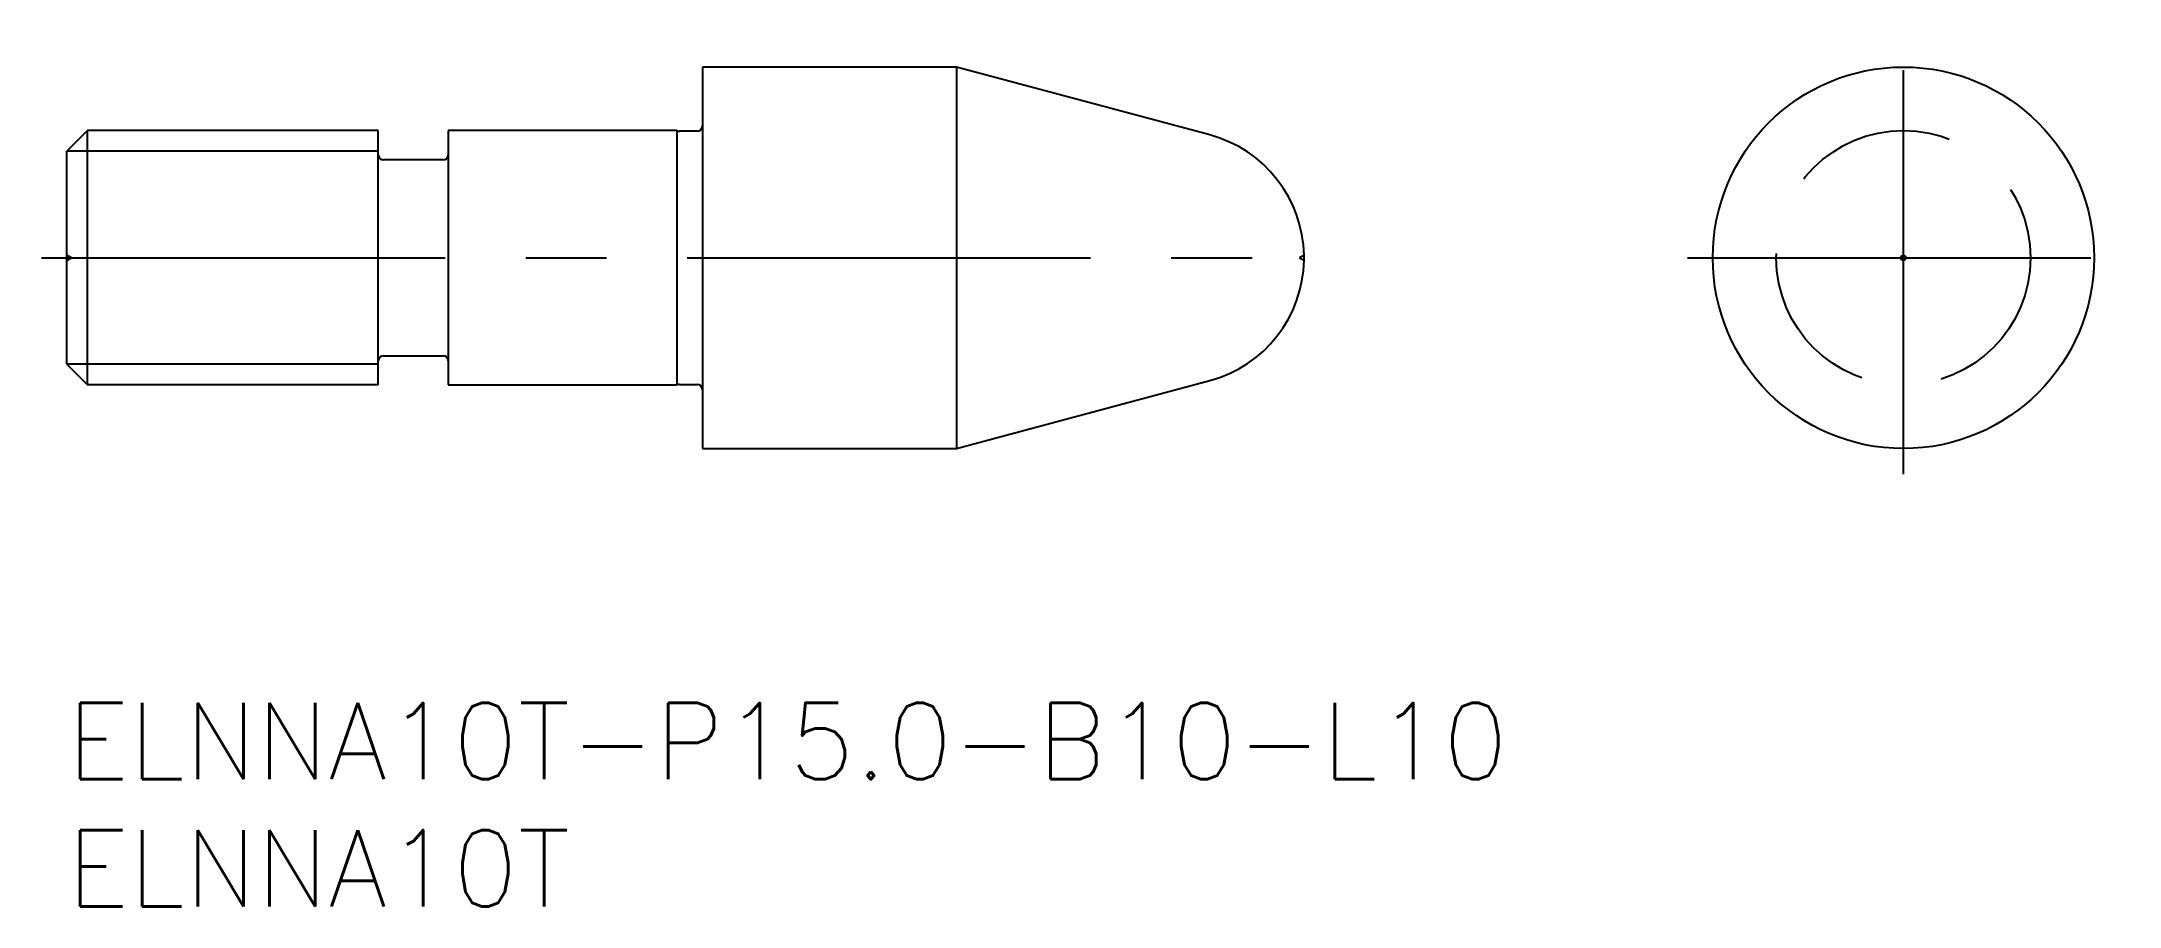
# Model space of a CAD drawing. Extents: x -1 to 80.8, y -8 to 26.
import ezdxf

# ---------------------------------------------------------------- set-up
doc = ezdxf.new("R2010")
doc.units = 0
doc.header["$LTSCALE"] = 0.5
doc.linetypes.add('CENTER', pattern=[50.8, 31.75, -6.35, 6.35, -6.35])
doc.linetypes.add('DASHED', pattern=[19.05, 12.7, -6.35])
for name, color, linetype in [('MSM_CENTER', 1, 'CENTER'), ('MSM_CONTINUOUS', 7, 'CONTINUOUS'), ('MSM_DASHED', 4, 'DASHED'), ('MSM_NARROW', 5, 'CONTINUOUS'), ('MSM_PART_NUMBER', 7, 'CONTINUOUS')]:
    doc.layers.add(name, color=color, linetype=linetype)
doc.styles.get("Standard").update_dxf_attribs({"font": 'txt.shx', "height": 1, "bigfont": 'bigfont.shx'})

# ---------------------------------------------------------------- blocks, each defined once
blk = doc.blocks.new('*U13')
at = {"layer": 'MSM_PART_NUMBER'}
blk.add_text('ELNNA10T-P15.0-B10-L10', height=3, dxfattribs=at).set_placement((0, -3))
blk = doc.blocks.new('*U14')
at = {"layer": 'MSM_PART_NUMBER'}
blk.add_text('ELNNA10T', height=3, dxfattribs=at).set_placement((0, -8))

msp = doc.modelspace()

# ---------------------------------------------------------------- linework, layer by layer
at = {"layer": 'MSM_CENTER'}
for p, q in [((72.254, 9), (72.254, 26)), ((-1, 17.5), (49.672, 17.5)), ((63.754, 17.5), (80.754, 17.5))]:
    msp.add_line(p, q, dxfattribs=at)
at = {"layer": 'MSM_CONTINUOUS'}
for p, q in [((25, 25), (25, 10)), ((35, 25), (25, 25)), ((44.966, 22.33), (35, 25)), ((35, 25), (35, 10)), ((0.812, 22.5), (0, 21.688)), ((12.25, 22.5), (0.812, 22.5)), ((0.812, 12.5), (0.812, 22.5)), ((12.25, 12.5), (12.25, 22.5)), ((15, 22.5), (15, 12.5)), ((24, 22.5), (15, 22.5)), ((24, 22.5), (24, 12.5)), ((24.8, 22.475), (24.097, 22.475)), ((0, 13.312), (0, 21.688)), ((14.8, 21.35), (12.45, 21.35)), ((48.671, 17.401), (48.671, 17.599)), ((0, 13.312), (0.812, 12.5)), ((12.45, 13.65), (14.8, 13.65)), ((12.25, 12.5), (0.812, 12.5)), ((15, 12.5), (24, 12.5)), ((24.097, 12.525), (24.8, 12.525)), ((35, 10), (44.966, 12.67)), ((25, 10), (35, 10))]:
    msp.add_line(p, q, dxfattribs=at)
for radius in [7.5, 0.0994]:
    msp.add_circle((72.254, 17.5), radius, dxfattribs=at)
for centre, radius, start, end in [((24.097, 22.675), 0.2, 241.04498, 270), ((24.8, 22.675), 0.2, 270, 0), ((43.672, 17.5), 5, 1.13856, 75), ((12.45, 21.55), 0.2, 180, 270), ((14.8, 21.55), 0.2, 270, 0), ((43.672, 17.5), 5, 285, 358.86144), ((12.45, 13.45), 0.2, 90, 180), ((14.8, 13.45), 0.2, 0, 90), ((24.097, 12.325), 0.2, 90, 118.95502), ((24.8, 12.325), 0.2, 0, 90)]:
    msp.add_arc(centre, radius, start, end, dxfattribs=at)
at = {"layer": 'MSM_DASHED'}
for p, q in [((0.173, 17.5), (0, 17.6)), ((0, 17.4), (0.173, 17.5)), ((48.671, 17.599), (48.499, 17.5)), ((48.499, 17.5), (48.671, 17.401))]:
    msp.add_line(p, q, dxfattribs=at)
msp.add_circle((72.254, 17.5), 5, dxfattribs=at)
at = {"layer": 'MSM_NARROW'}
for p, q in [((12.25, 21.688), (0, 21.688)), ((12.25, 13.312), (0, 13.312))]:
    msp.add_line(p, q, dxfattribs=at)

# ---------------------------------------------------------------- block references
at = {"layer": 'MSM_CONTINUOUS'}
for name in ['*U13', '*U14']:
    msp.add_blockref(name, (0, 0), dxfattribs=at)

doc.saveas('drawing.dxf')
